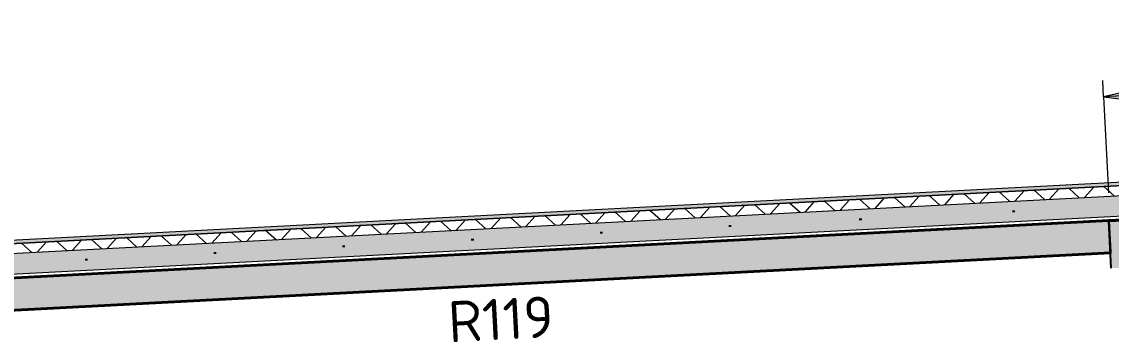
# Model space of a CAD drawing. Header units: millimetres. Extents: x 632 to 645312, y -3890 to 22200.
# Drawn here: x 449262 to 462483, y 15437 to 19330 of the extents above; entities that cross this region are included whole.
import ezdxf

# ---------------------------------------------------------------- set-up
doc = ezdxf.new("R2010")
doc.units = ezdxf.units.MM
for name, color, linetype, lineweight in [('A-010-D_DIM', 211, 'Continuous', 13), ('A-010-D_DIM-200', 211, 'Continuous', 13), ('A-010-M_LINE', 90, 'Continuous', 13), ('A-270-M_ROOF', 132, 'Continuous', 13), ('S-280-A_STRUCT_FRAME', 2, 'Continuous', 18), ('S-280-M_STRUCT_FRAME', 12, 'Continuous', 13)]:
    doc.layers.add(name, color=color, linetype=linetype, lineweight=lineweight)
doc.styles.add('ISOCPEUR_2', font='isocpeur.ttf', dxfattribs={"height": 500})
doc.dimstyles.new('2_5___Arrow___Transparent', dxfattribs={"dimscale": 304.8, "dimtxt": 497.990588, "dimasz": 1.968504, "dimexe": 0.656168, "dimexo": 1.049869, "dimgap": 0.164042, "dimtad": 1, "dimdec": 0, "dimzin": 0, "dimdsep": 46, "dimtxsty": 'ISOCPEUR_2', "dimsah": 1, "dimcen": 0.09, "dimadec": 0, "dimazin": 0, "dimtfac": 1, "dimtdec": 4, "dimtix": 1, "dimtmove": 0, "dimatfit": 3, "dimfxl": 1, "dimtvp": 1, "dimtolj": 1, "dimtzin": 0, "dimlwd": 18, "dimlwe": 18, "dimarcsym": 2})

# ---------------------------------------------------------------- blocks, each defined once
blk = doc.blocks.new('25021-APA-ZZ-ZZ-M3-AR-000001_V3_rvt-6-S6_501-SECTION B2')
at = {"layer": 'A-270-M_ROOF', "transparency": 33554432}
blk.add_hatch(color=9, dxfattribs=at).paths.add_polyline_path([(4396272, 16298), (4416681, 17367), (4416681, 17407), (4396272, 16338)])
at = {"layer": 'A-270-M_ROOF', "lineweight": 5}
h = blk.add_hatch(dxfattribs=at)
h.set_pattern_fill('FP_34', angle=225, style=0, pattern_type=2)
h.set_pattern_definition([(47.999, (4416219.6, -6e-06), (-222.94, 200.743), []), (137.999, (4416219.6, -6e-06), (-200.743, -222.94), [])])
h.paths.add_polyline_path([(4396272, 16178), (4416681, 17247), (4416681, 17367), (4396272, 16298)])
at = {"layer": 'A-270-M_ROOF', "lineweight": 5, "transparency": 33554432}
blk.add_hatch(color=254, dxfattribs=at).paths.add_polyline_path([(4396272, 15927), (4396342, 15931), (4396332, 16142), (4398672, 16265), (4398684, 16054), (4416681, 16997), (4416681, 17247), (4396272, 16178)])
at = {"layer": 'A-270-M_ROOF', "color": 53, "lineweight": 5}
for p, q in [((4416381, 17351), (4398399, 16409)), ((4398399, 16409), (4416381, 17351)), ((4416381, 17391), (4399732, 16519)), ((4396272, 16178), (4416381, 17231)), ((4396272, 15927), (4416681, 16997))]:
    blk.add_line(p, q, dxfattribs=at)
blk = doc.blocks.new('NRP_Framing-Steel-Purlin Z - P916 - EZ250-24-4062104-S6_501-SECTION B2')
at = {"layer": 'S-280-M_STRUCT_FRAME', "color": 1, "lineweight": 25}
blk.add_line((4413011, 16929), (4412982, 16929), dxfattribs=at)
blk = doc.blocks.new('NRP_Framing-Steel-Purlin Z - P915 - EZ250-19-4052284-S6_501-SECTION B2')
at = {"layer": 'S-280-M_STRUCT_FRAME', "color": 92, "lineweight": 25}
blk.add_line((4413011, 16929), (4412982, 16929), dxfattribs=at)
blk = doc.blocks.new('NRP_Framing-Steel-Purlin Z - P916 - EZ250-24-4062105-S6_501-SECTION B2')
at = {"layer": 'S-280-M_STRUCT_FRAME', "color": 1, "lineweight": 25}
blk.add_line((4414869, 17026), (4414840, 17026), dxfattribs=at)
blk = doc.blocks.new('NRP_Framing-Steel-Purlin Z - P914 - EZ250-15-4052183-S6_501-SECTION B2')
at = {"layer": 'S-280-M_STRUCT_FRAME', "color": 150, "lineweight": 25}
blk.add_line((4414869, 17026), (4414840, 17026), dxfattribs=at)
blk = doc.blocks.new('NRP_Framing-Steel-Purlin Z - P916 - EZ250-24-4062103-S6_501-SECTION B2')
at = {"layer": 'S-280-M_STRUCT_FRAME', "color": 1, "lineweight": 25}
blk.add_line((4411428, 16846), (4411399, 16846), dxfattribs=at)
blk = doc.blocks.new('NRP_Framing-Steel-Purlin Z - P915 - EZ250-19-4052815-S6_501-SECTION B2')
at = {"layer": 'S-280-M_STRUCT_FRAME', "color": 92, "lineweight": 25}
blk.add_line((4411428, 16846), (4411399, 16846), dxfattribs=at)
blk = doc.blocks.new('NRP_Framing-Steel-Purlin Z - P916 - EZ250-24-4062102-S6_501-SECTION B2')
at = {"layer": 'S-280-M_STRUCT_FRAME', "color": 1, "lineweight": 25}
blk.add_line((4409865, 16764), (4409836, 16764), dxfattribs=at)
blk = doc.blocks.new('NRP_Framing-Steel-Purlin Z - P915 - EZ250-19-4052839-S6_501-SECTION B2')
at = {"layer": 'S-280-M_STRUCT_FRAME', "color": 92, "lineweight": 25}
blk.add_line((4409865, 16764), (4409836, 16764), dxfattribs=at)
blk = doc.blocks.new('NRP_Framing-Steel-Purlin Z - P916 - EZ250-24-4062099-S6_501-SECTION B2')
at = {"layer": 'S-280-M_STRUCT_FRAME', "color": 1, "lineweight": 25}
blk.add_line((4408302, 16682), (4408273, 16682), dxfattribs=at)
blk = doc.blocks.new('NRP_Framing-Steel-Purlin Z - P915 - EZ250-19-4052836-S6_501-SECTION B2')
at = {"layer": 'S-280-M_STRUCT_FRAME', "color": 92, "lineweight": 25}
blk.add_line((4408302, 16682), (4408273, 16682), dxfattribs=at)
blk = doc.blocks.new('NRP_Framing-Steel-Purlin Z - P916 - EZ250-24-4062100-S6_501-SECTION B2')
at = {"layer": 'S-280-M_STRUCT_FRAME', "color": 1, "lineweight": 25}
blk.add_line((4406739, 16601), (4406710, 16601), dxfattribs=at)
blk = doc.blocks.new('NRP_Framing-Steel-Purlin Z - P915 - EZ250-19-4052833-S6_501-SECTION B2')
at = {"layer": 'S-280-M_STRUCT_FRAME', "color": 92, "lineweight": 25}
blk.add_line((4406739, 16601), (4406710, 16601), dxfattribs=at)
blk = doc.blocks.new('NRP_Framing-Steel-Purlin Z - P916 - EZ250-24-4062097-S6_501-SECTION B2')
at = {"layer": 'S-280-M_STRUCT_FRAME', "color": 1, "lineweight": 25}
blk.add_line((4405176, 16519), (4405148, 16519), dxfattribs=at)
blk = doc.blocks.new('NRP_Framing-Steel-Purlin Z - P915 - EZ250-19-4052830-S6_501-SECTION B2')
at = {"layer": 'S-280-M_STRUCT_FRAME', "color": 92, "lineweight": 25}
blk.add_line((4405176, 16519), (4405148, 16519), dxfattribs=at)
blk = doc.blocks.new('NRP_Framing-Steel-Purlin Z - P916 - EZ250-24-4062098-S6_501-SECTION B2')
at = {"layer": 'S-280-M_STRUCT_FRAME', "color": 1, "lineweight": 25}
blk.add_line((4403614, 16437), (4403585, 16437), dxfattribs=at)
blk = doc.blocks.new('NRP_Framing-Steel-Purlin Z - P915 - EZ250-19-4052827-S6_501-SECTION B2')
at = {"layer": 'S-280-M_STRUCT_FRAME', "color": 92, "lineweight": 25}
blk.add_line((4403614, 16437), (4403585, 16437), dxfattribs=at)
blk = doc.blocks.new('DIMBLOCK24-S6_501-SECTION B2')
at = {"layer": 'A-010-D_DIM-200', "lineweight": 18}
for points in [[(468383, 18732), (467778, 18807), (467789, 18595)], [(462391, 18418), (462996, 18344), (462985, 18555)]]:
    blk.add_hatch(color=256, dxfattribs=at).paths.add_polyline_path(points)
for p, q in [((468383, 18732), (468372, 18932)), ((468383, 18732), (467778, 18807)), ((467778, 18807), (467789, 18595)), ((468383, 18732), (462391, 18418)), ((467789, 18595), (468383, 18732)), ((468383, 18732), (468444, 17565)), ((462391, 18418), (462381, 18618)), ((462985, 18555), (462391, 18418)), ((462996, 18344), (462985, 18555)), ((462391, 18418), (462996, 18344)), ((462391, 18418), (462452, 17251))]:
    blk.add_line(p, q, dxfattribs=at)
at = {"layer": 'A-010-D_DIM-200', "color": 0, "lineweight": 18, "insert": (464642, 19241), "char_height": 500, "width": 1700.83, "attachment_point": 1, "rotation": 2.9987, "line_spacing_factor": 1.149209, "style": 'ISOCPEUR_2'}
blk.add_mtext('6000', dxfattribs=at)

msp = doc.modelspace()

# ---------------------------------------------------------------- hatches: boundary and pattern name
at = {"layer": 'S-280-M_STRUCT_FRAME', "lineweight": 5}
for points in [[(462453.4, 16907.6), (468444.3, 17221.5), (468444.6, 17236.3), (462452.7, 16922.4)], [(462483.4, 16336), (468434.3, 16647.8), (468444.3, 17221.5), (462453.4, 16907.6), (462473.5, 16524.8)], [(447913.9, 16149.9), (462453, 16911.5), (462452.4, 16922.4), (447913.4, 16160.8), (447913.8, 16153.2)], [(447933.9, 15769.6), (462472.9, 16531.2), (462452.7, 16911.5), (447914.1, 16147.6)], [(447934.4, 15758.7), (462473.5, 16520.4), (462472.9, 16531.2), (447933.9, 15769.6)]]:
    msp.add_hatch(color=256, dxfattribs=at).paths.add_polyline_path(points)

# ---------------------------------------------------------------- linework, layer by layer
at = {"layer": 'A-010-M_LINE', "lineweight": 25}
for p, q in [((462465.1, 16931.2), (462466, 16921.2)), ((462469.5, 16921.4), (462469, 16931.3))]:
    msp.add_line(p, q, dxfattribs=at)
at = {"layer": 'S-280-M_STRUCT_FRAME', "lineweight": 25}
for p, q in [((462452.7, 16922.4), (468444.6, 17236.3)), ((462453.4, 16907.6), (468444.3, 17221.5)), ((447913.4, 16160.8), (462452.4, 16922.4)), ((447913.9, 16149.9), (462453, 16911.5)), ((462452.4, 16922.4), (462453, 16911.5)), ((462453.4, 16907.6), (462452.7, 16922.4)), ((462453, 16911.5), (462472.9, 16531.2)), ((462483.4, 16336), (462453.4, 16907.6)), ((447933.9, 15769.6), (462472.9, 16531.2)), ((462472.9, 16531.2), (462473.5, 16520.4)), ((447934.4, 15758.7), (462473.5, 16520.4))]:
    msp.add_line(p, q, dxfattribs=at)

# ---------------------------------------------------------------- block references
at = {"color": 10, "lineweight": 5}
msp.add_blockref('25021-APA-ZZ-ZZ-M3-AR-000001_V3_rvt-6-S6_501-SECTION B2', (-3953556, 0), dxfattribs=at)
at = {"layer": 'S-280-M_STRUCT_FRAME', "color": 1, "lineweight": 25}
for name in ['NRP_Framing-Steel-Purlin Z - P916 - EZ250-24-4062104-S6_501-SECTION B2', 'NRP_Framing-Steel-Purlin Z - P916 - EZ250-24-4062105-S6_501-SECTION B2', 'NRP_Framing-Steel-Purlin Z - P916 - EZ250-24-4062103-S6_501-SECTION B2', 'NRP_Framing-Steel-Purlin Z - P916 - EZ250-24-4062099-S6_501-SECTION B2', 'NRP_Framing-Steel-Purlin Z - P916 - EZ250-24-4062102-S6_501-SECTION B2', 'NRP_Framing-Steel-Purlin Z - P916 - EZ250-24-4062100-S6_501-SECTION B2', 'NRP_Framing-Steel-Purlin Z - P916 - EZ250-24-4062098-S6_501-SECTION B2', 'NRP_Framing-Steel-Purlin Z - P916 - EZ250-24-4062097-S6_501-SECTION B2']:
    msp.add_blockref(name, (-3953556, 0), dxfattribs=at)
at = {"layer": 'S-280-M_STRUCT_FRAME', "color": 92, "lineweight": 25}
for name in ['NRP_Framing-Steel-Purlin Z - P915 - EZ250-19-4052284-S6_501-SECTION B2', 'NRP_Framing-Steel-Purlin Z - P915 - EZ250-19-4052815-S6_501-SECTION B2', 'NRP_Framing-Steel-Purlin Z - P915 - EZ250-19-4052836-S6_501-SECTION B2', 'NRP_Framing-Steel-Purlin Z - P915 - EZ250-19-4052839-S6_501-SECTION B2', 'NRP_Framing-Steel-Purlin Z - P915 - EZ250-19-4052833-S6_501-SECTION B2', 'NRP_Framing-Steel-Purlin Z - P915 - EZ250-19-4052827-S6_501-SECTION B2', 'NRP_Framing-Steel-Purlin Z - P915 - EZ250-19-4052830-S6_501-SECTION B2']:
    msp.add_blockref(name, (-3953556, 0), dxfattribs=at)
at = {"layer": 'S-280-M_STRUCT_FRAME', "color": 150, "lineweight": 25}
msp.add_blockref('NRP_Framing-Steel-Purlin Z - P914 - EZ250-15-4052183-S6_501-SECTION B2', (-3953556, 0), dxfattribs=at)

# ---------------------------------------------------------------- texts
at = {"layer": 'S-280-A_STRUCT_FRAME', "lineweight": 13, "insert": (454423.5, 15933.8), "char_height": 500, "width": 1523.206, "attachment_point": 1, "rotation": 2.99872, "style": 'ISOCPEUR_2'}
msp.add_mtext('R119', dxfattribs=at)

# ---------------------------------------------------------------- dimensions: what is measured, and where the dimension line sits
at = {"layer": 'A-010-D_DIM', "lineweight": 18}
dim = msp.add_linear_dim(base=(462391.1, 18418.4), p1=(468460.8, 17245.2), p2=(462469, 16931.3), angle=2.99872, dimstyle='2_5___Arrow___Transparent', override={"dimpost": '<>', "dimfxl": 6000}, dxfattribs=at)
dim.commit()
dim.dimension.update_dxf_attribs({"geometry": 'DIMBLOCK24-S6_501-SECTION B2', "text_midpoint": (465371.3, 18874.9)})

doc.saveas('drawing.dxf')
